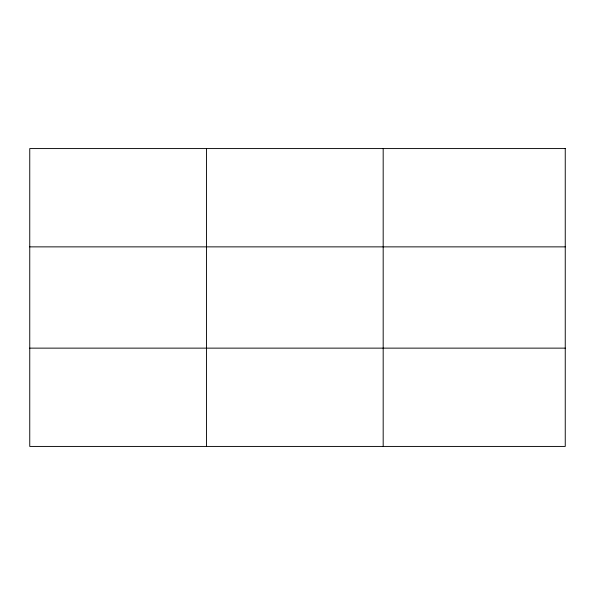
<?xml version="1.0" encoding="UTF-8"?>
<svg xmlns="http://www.w3.org/2000/svg" width="595" height="595" viewBox="0 0 595 595"><rect width="100%" height="100%" fill="white"/><g stroke="black" fill="none" stroke-linecap="round" stroke-linejoin="round"><path stroke-width="0.89" d="M206.465 446.429L206.465 148.571M383.18 446.429L383.18 148.571M29.75 246.866L565.25 246.866M29.75 348.135L565.25 348.135M565.25 148.571L565.25 446.429L29.75 446.429L29.75 148.571L565.25 148.571"/></g></svg>
